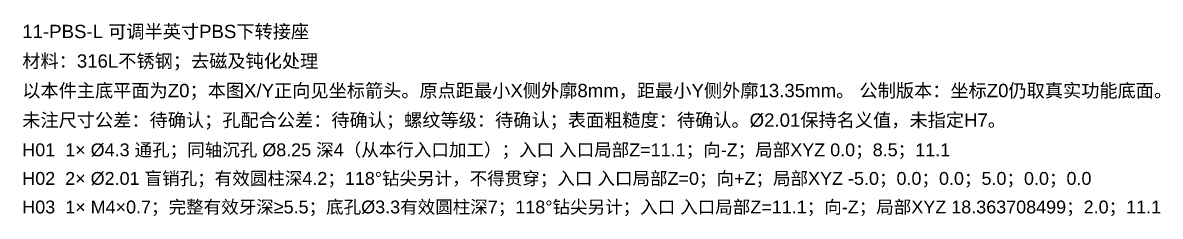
# Model space of a CAD drawing. Header units: millimetres. Extents: x 11 to 335, y 32 to 137.
# Drawn here: x 215 to 334.5, y 116.3 to 136.6 of the extents above; entities that cross this region are included whole.
import ezdxf

# ---------------------------------------------------------------- set-up
doc = ezdxf.new("R2010")
doc.units = ezdxf.units.MM
doc.layers.add('ANNOTATIONS', color=7, linetype='CONTINUOUS', lineweight=18)
doc.styles.add('CJK', font='Arial Unicode.ttf')

msp = doc.modelspace()

# ---------------------------------------------------------------- texts
at = {"layer": 'ANNOTATIONS', "style": 'CJK'}
for s, height, p in [('11-PBS-L 可调半英寸PBS下转接座', 1.4, (215, 135)), ('材料：316L不锈钢；去磁及钝化处理', 1.4, (215, 131.9)), ('以本件主底平面为Z0；本图X/Y正向见坐标箭头。原点距最小X侧外廓8mm，距最小Y侧外廓13.35mm。 公制版本：坐标Z0仍取真实功能底面。', 1.4, (215, 128.8)), ('未注尺寸公差：待确认；孔配合公差：待确认；螺纹等级：待确认；表面粗糙度：待确认。Ø2.01保持名义值，未指定H7。', 1.4, (215, 125.7)), ('H01  1× Ø4.3 通孔；同轴沉孔 Ø8.25 深4（从本行入口加工）；入口 入口局部Z=11.1；向-Z；局部XYZ 0.0；8.5；11.1', 1.35, (215, 122.6)), ('H02  2× Ø2.01 盲销孔；有效圆柱深4.2；118°钻尖另计，不得贯穿；入口 入口局部Z=0；向+Z；局部XYZ -5.0；0.0；0.0；5.0；0.0；0.0', 1.35, (215, 119.6)), ('H03  1× M4×0.7；完整有效牙深≥5.5；底孔Ø3.3有效圆柱深7；118°钻尖另计；入口 入口局部Z=11.1；向-Z；局部XYZ 18.363708499；2.0；11.1', 1.35, (215, 116.6))]:
    msp.add_text(s, height=height, dxfattribs=at).set_placement(p)

doc.saveas('drawing.dxf')
